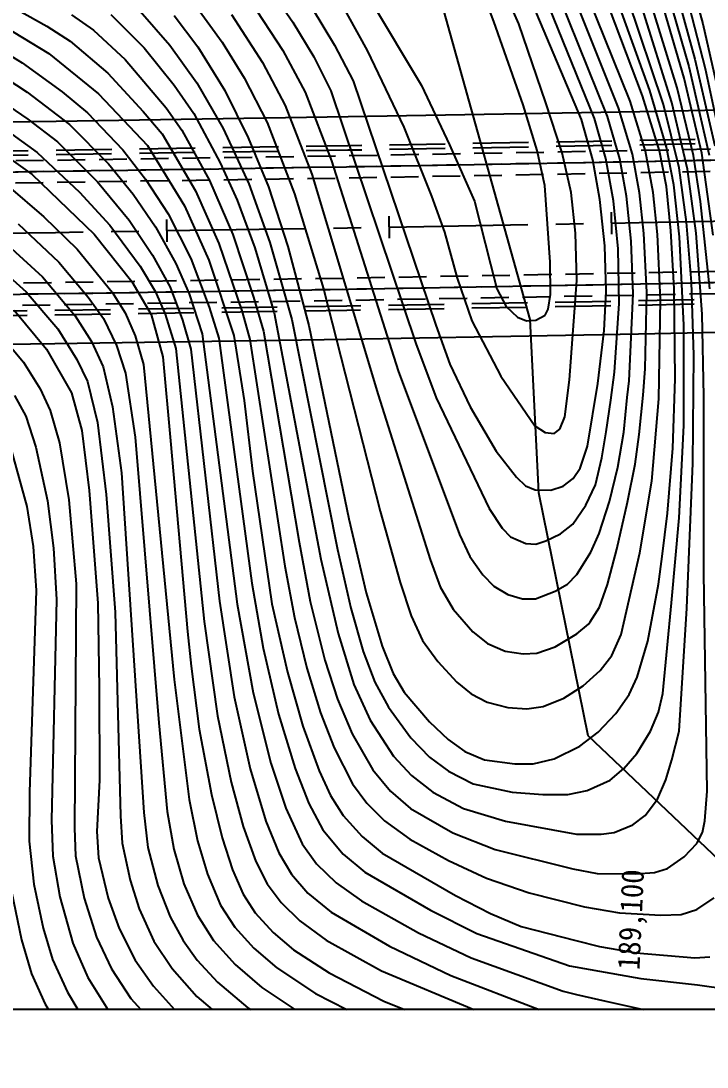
# Model space of a CAD drawing. Header units: millimetres. Extents: x 15846 to 16642, y 1103 to 1809.
# Drawn here: x 16417.4 to 16479.2, y 1394.8 to 1488.8 of the extents above; entities that cross this region are included whole.
import ezdxf
from ezdxf.enums import TextEntityAlignment as Align
from ezdxf.xclip import XClip

# ---------------------------------------------------------------- set-up
doc = ezdxf.new("R2010")
doc.units = ezdxf.units.MM
doc.header["$LTSCALE"] = 10
doc.header["$MEASUREMENT"] = 0
doc.header["$XCLIPFRAME"] = 2
for name, pattern in [('CENTER', [2, 1.25, -0.25, 0.25, -0.25]), ('DASHED', [0.75, 0.5, -0.25]), ('HIDDEN', [0.375, 0.25, -0.125])]:
    doc.linetypes.add(name, pattern=pattern)
for name, color, linetype in [('TN-CABL', 4, 'Continuous'), ('TZ-BASE', 253, 'Continuous'), ('TZ-CABL', 4, 'Continuous')]:
    doc.layers.add(name, color=color, linetype=linetype)
doc.layers.add('TX-PAPR', color=2, linetype='Continuous', plot=False)
doc.styles.add('HANA', font='GulimChe.ttf')
doc.linetypes.add('ZIGZAG', pattern='A,0.0001,-0.2,[131,ltypeshp.shx,S=0.2,R=0,X=-0.2,Y=0],-0.4,[131,ltypeshp.shx,S=0.2,R=180,X=0.2,Y=0],-0.2', length=0.8001)

# ---------------------------------------------------------------- blocks, each defined once
blk = doc.blocks.new('JD-DGKDFK')
at = {"layer": 'TZ-BASE'}
for p, q in [((540.572, 6.046, 407), (525.152, 44.423, 407)), ((541.605, 6.652, 406), (526.262, 44.857, 406)), ((539.586, 5.28, 408), (526.143, 38.663, 408)), ((538.411, 5.098, 409), (528.32, 29.845, 409)), ((537.232, 4.991, 410), (529.427, 23.52, 410)), ((545.86, 22.037, 396), (548.146, 13.595, 396)), ((529.341, 13.821, 412), (527.166, 19.539, 412)), ((531.59, 13.59, 411), (529.101, 19.275, 411)), ((508.388, 17.934, 409), (511.266, 13.748, 409)), ((523.872, 18.16, -130), (532.572, -12.982, -130)), ((542.709, 7.115, 405), (538.368, 18.67, 405)), ((543.379, 7.621, 404), (539.438, 18.506, 404)), ((545.119, 18.753, 398), (547.437, 10.426, 398)), ((482.561, 17.104, 401), (489.148, 13.377, 401)), ((545.843, 7.859, 401), (542.806, 17.602, 401)), ((544.636, 17.611, 399), (546.876, 9.762, 399)), ((546.289, 17.594, 397), (548.368, 9.586, 397)), ((515.326, 15.998, 411), (517.943, 11.192, 411)), ((546.473, 8.72, 400), (544.25, 16.335, 400)), ((481.681, 15.544, 400), (489.334, 10.932, 400)), ((502.44, 15.332, 406), (504.901, 11.962, 406)), ((507.463, 15.649, 408), (510.355, 11.215, 408)), ((518.236, 15.78, 412), (522.847, 8.053, 412)), ((544.601, 6.335, 403), (541.406, 15.894, 403)), ((491.373, 14.403, 402), (493.353, 13.026, 402)), ((494.89, 14.444, 403), (497.906, 11.428, 403)), ((497.522, 14.751, 404), (500.206, 11.672, 404)), ((500.582, 14.357, 405), (502.723, 11.519, 405)), ((505.753, 14.436, 407), (508.539, 10.131, 407)), ((512.996, 15.004, 410), (515.023, 11.687, 410)), ((545.366, 6.528, 402), (542.686, 15.023, 402)), ((489.148, 13.377, 401), (491.233, 12.055, 401)), ((511.266, 13.748, 409), (513.148, 10.622, 409)), ((531.994, 6.31, 412), (529.341, 13.821, 412)), ((534.016, 6.492, 411), (531.59, 13.59, 411)), ((548.146, 13.595, 396), (550.264, 4.207, 396)), ((482.332, 12.873, 399), (486.934, 10.097, 399)), ((493.353, 13.026, 402), (496.196, 10.39, 402)), ((491.233, 12.055, 401), (494.634, 9.159, 401)), ((497.906, 11.428, 403), (500.588, 8.085, 403)), ((500.206, 11.672, 404), (502.638, 8.283, 404)), ((502.723, 11.519, 405), (505.141, 7.602, 405)), ((504.901, 11.962, 406), (506.903, 8.743, 406)), ((515.023, 11.687, 410), (516.702, 8.49, 410)), ((489.334, 10.932, 400), (493.786, 7.317, 400)), ((496.196, 10.39, 402), (499.869, 6.056, 402)), ((510.355, 11.215, 408), (512.382, 7.461, 408)), ((513.148, 10.622, 409), (514.686, 7.59, 409)), ((517.943, 11.192, 411), (521.264, 4.319, 411)), ((547.437, 10.426, 398), (549.224, 2.635, 398)), ((484.002, 9.662, 398), (487.362, 7.464, 398)), ((486.934, 10.097, 399), (490.533, 7.481, 399)), ((508.539, 10.131, 407), (510.584, 6.271, 407)), ((546.876, 9.762, 399), (548.704, 1.793, 399)), ((548.368, 9.586, 397), (550.154, 1.189, 397)), ((494.634, 9.159, 401), (497.815, 5.718, 401)), ((506.903, 8.743, 406), (508.952, 4.732, 406)), ((516.702, 8.49, 410), (524.145, -13.487, 410)), ((548.051, 1.987, 400), (546.473, 8.72, 400)), ((483.005, 8.022, 397), (487.428, 5.037, 397)), ((500.588, 8.085, 403), (502.372, 5.528, 403)), ((502.638, 8.283, 404), (504.998, 4.186, 404)), ((505.141, 7.602, 405), (507.265, 3.343, 405)), ((514.686, 7.59, 409), (522.346, -15.141, 409)), ((522.847, 8.053, 412), (525.352, 2.721, 412)), ((544.884, 2.514, 404), (543.379, 7.621, 404)), ((547.316, 1.774, 401), (545.843, 7.859, 401)), ((487.362, 7.464, 398), (491.17, 4.548, 398)), ((490.533, 7.481, 399), (492.799, 5.607, 399)), ((493.786, 7.317, 400), (498.192, 2.678, 400)), ((512.382, 7.461, 408), (514.761, 1.29, 408)), ((542.983, 2.143, 406), (541.605, 6.652, 406)), ((544.249, 2.188, 405), (542.709, 7.115, 405)), ((497.815, 5.718, 401), (499.51, 3.697, 401)), ((499.869, 6.056, 402), (501.298, 4.03, 402)), ((510.584, 6.271, 407), (512.987, 0.089, 407)), ((533.257, 2.216, 412), (531.994, 6.31, 412)), ((535.497, 2.002, 411), (534.016, 6.492, 411)), ((541.81, 1.878, 407), (540.572, 6.046, 407)), ((546.022, 0.66, 403), (544.601, 6.335, 403)), ((546.781, 0.532, 402), (545.366, 6.528, 402)), ((484.088, 5.051, 396), (488.285, 2.039, 396)), ((487.428, 5.037, 397), (490.115, 2.988, 397)), ((492.799, 5.607, 399), (495.977, 2.26, 399)), ((502.372, 5.528, 403), (504.735, 1.119, 403)), ((508.952, 4.732, 406), (511.417, -1.686, 406)), ((538.243, 1.388, 410), (537.232, 4.991, 410)), ((539.433, 1.49, 409), (538.411, 5.098, 409)), ((540.673, 1.451, 408), (539.586, 5.28, 408)), ((481.364, 4.626, 395), (487.823, 0.067, 395)), ((491.17, 4.548, 398), (494.676, 1.001, 398)), ((501.298, 4.03, 402), (503.771, -0.471, 402)), ((504.998, 4.186, 404), (507.31, -0.791, 404)), ((521.264, 4.319, 411), (523.73, -1.896, 411)), ((490.115, 2.988, 397), (493.71, -0.615, 397)), ((499.51, 3.697, 401), (502.502, -1.406, 401)), ((507.265, 3.343, 405), (509.07, -1.058, 405)), ((488.285, 2.039, 396), (492.073, -1.518, 396)), ((495.977, 2.26, 399), (498.027, -0.35, 399)), ((498.192, 2.678, 400), (501.536, -2.766, 400)), ((525.352, 2.721, 412), (527.604, -2.335, 412)), ((533.947, -0.924, 412), (533.257, 2.216, 412)), ((536.311, -1.573, 411), (535.497, 2.002, 411)), ((543.688, -1.557, 406), (542.983, 2.143, 406)), ((544.864, -1.032, 405), (544.249, 2.188, 405)), ((545.526, -0.886, 404), (544.884, 2.514, 404)), ((549.088, -5.404, 400), (548.051, 1.987, 400)), ((494.676, 1.001, 398), (496.915, -1.726, 398)), ((504.735, 1.119, 403), (506.266, -2.259, 403)), ((514.761, 1.29, 408), (520.737, -17.598, 408)), ((538.871, -2.204, 410), (538.243, 1.388, 410)), ((540.104, -2.319, 409), (539.433, 1.49, 409)), ((541.276, -1.883, 408), (540.673, 1.451, 408)), ((542.463, -1.583, 407), (541.81, 1.878, 407)), ((547.926, -2.381, 401), (547.316, 1.774, 401)), ((487.823, 0.067, 395), (493.392, -5.306, 395)), ((512.987, 0.089, 407), (518.937, -19.755, 407)), ((546.672, -4.215, 403), (546.022, 0.66, 403)), ((547.535, -5.208, 402), (546.781, 0.532, 402)), ((493.71, -0.615, 397), (496.548, -4.045, 397)), ((498.027, -0.35, 399), (500.047, -3.471, 399)), ((503.771, -0.471, 402), (505.863, -5.329, 402)), ((507.31, -0.791, 404), (509.202, -6.066, 404)), ((534.427, -7.828, 412), (533.947, -0.924, 412)), ((546.051, -5.55, 404), (545.526, -0.886, 404)), ((485.649, -0.992, 394), (488.858, -3.746, 394)), ((492.073, -1.518, 396), (494.82, -4.512, 396)), ((496.915, -1.726, 398), (498.918, -4.659, 398)), ((502.502, -1.406, 401), (504.622, -6.152, 401)), ((509.07, -1.058, 405), (510.831, -6.419, 405)), ((511.417, -1.686, 406), (514.029, -10.209, 406)), ((536.679, -5.217, 411), (536.311, -1.573, 411)), ((542.851, -5.252, 407), (542.463, -1.583, 407)), ((544.069, -5.341, 406), (543.688, -1.557, 406)), ((545.266, -5.009, 405), (544.864, -1.032, 405)), ((501.536, -2.766, 400), (503.71, -7.646, 400)), ((506.266, -2.259, 403), (507.844, -6.524, 403)), ((523.73, -1.896, 411), (524.912, -5.134, 411)), ((527.604, -2.335, 412), (529.046, -8.002, 412)), ((539.335, -6.348, 410), (538.871, -2.204, 410)), ((540.534, -6.632, 409), (540.104, -2.319, 409)), ((541.697, -5.924, 408), (541.276, -1.883, 408)), ((548.776, -10.234, 401), (547.926, -2.381, 401)), ((488.858, -3.746, 394), (491.882, -6.666, 394)), ((500.047, -3.471, 399), (502.09, -7.484, 399)), ((519.903, -3.68), (519.937, -5.679)), ((539.898, -3.32), (539.936, -5.319)), ((486.566, -4.38, 393), (490.227, -7.813, 393)), ((494.82, -4.512, 396), (497.536, -8.184, 396)), ((496.548, -4.045, 397), (498.652, -7.181, 397)), ((498.918, -4.659, 398), (500.732, -7.931, 398)), ((499.908, -4), (499.938, -5.999)), ((547.114, -9.628, 403), (546.672, -4.215, 403)), ((484.564, -5.338, 392), (488.757, -9.149, 392)), ((493.392, -5.306, 395), (496.79, -9.558, 395)), ((505.863, -5.329, 402), (507.741, -10.976, 402)), ((524.912, -5.134, 411), (526.056, -9.255, 411)), ((536.812, -9.466, 411), (536.679, -5.217, 411)), ((543.113, -10.515, 407), (542.851, -5.252, 407)), ((544.34, -11.221, 406), (544.069, -5.341, 406)), ((545.559, -10.193, 405), (545.266, -5.009, 405)), ((546.445, -13.474, 404), (546.051, -5.55, 404)), ((548.093, -12.504, 402), (547.535, -5.208, 402)), ((504.622, -6.152, 401), (506.704, -12.284, 401)), ((507.844, -6.524, 403), (509.591, -12.38, 403)), ((509.202, -6.066, 404), (511.168, -12.984, 404)), ((510.831, -6.419, 405), (512.719, -13.524, 405)), ((539.456, -10.454, 410), (539.335, -6.348, 410)), ((541.887, -10.684, 408), (541.697, -5.924, 408)), ((483.255, -6.912, 391), (487.286, -10.484, 391)), ((491.882, -6.666, 394), (495.005, -10.531, 394)), ((498.652, -7.181, 397), (500.233, -10.056, 397)), ((502.09, -7.484, 399), (503.735, -11.861, 399)), ((540.629, -11.533, 409), (540.534, -6.632, 409)), ((490.227, -7.813, 393), (492.859, -10.955, 393)), ((497.536, -8.184, 396), (498.922, -10.49, 396)), ((500.732, -7.931, 398), (501.933, -10.665, 398)), ((503.71, -7.646, 400), (505.971, -14.409, 400)), ((529.046, -8.002, 412), (529.611, -10.234, 412)), ((534.441, -10.739, 412), (534.427, -7.828, 412)), ((488.757, -9.149, 392), (491.699, -12.649, 392)), ((526.056, -9.255, 411), (527.383, -13.085, 411)), ((496.79, -9.558, 395), (498.537, -12.54, 395)), ((500.233, -10.056, 397), (501.358, -13.034, 397)), ((514.029, -10.209, 406), (519.127, -30.218, 406)), ((529.611, -10.234, 412), (530.47, -11.82, 412)), ((536.155, -18.386, 411), (536.812, -9.466, 411)), ((545.672, -18.31, 405), (545.559, -10.193, 405)), ((547.338, -16.193, 403), (547.114, -9.628, 403)), ((487.286, -10.484, 391), (490.134, -13.825, 391)), ((492.859, -10.955, 393), (494.238, -12.891, 393)), ((495.005, -10.531, 394), (496.183, -12.386, 394)), ((498.922, -10.49, 396), (499.797, -12.492, 396)), ((501.933, -10.665, 398), (503.115, -14.267, 398)), ((507.741, -10.976, 402), (508.635, -14.039, 402)), ((534.246, -12.05, 412), (534.441, -10.739, 412)), ((539.259, -13.961, 410), (539.456, -10.454, 410)), ((541.512, -18.474, 408), (541.887, -10.684, 408)), ((542.953, -17.413, 407), (543.113, -10.515, 407)), ((544.19, -20.12, 406), (544.34, -11.221, 406)), ((486.195, -12.143, 390), (489.097, -15.636, 390)), ((503.735, -11.861, 399), (504.606, -14.661, 399)), ((530.47, -11.82, 412), (531.487, -12.777, 412)), ((533.95, -12.599, 412), (534.246, -12.05, 412)), ((540.203, -17.7, 409), (540.629, -11.533, 409)), ((491.699, -12.649, 392), (493.159, -14.945, 392)), ((494.238, -12.891, 393), (495.419, -15.301, 393)), ((496.183, -12.386, 394), (497.088, -14.431, 394)), ((498.537, -12.54, 395), (499.563, -16.344, 395)), ((499.797, -12.492, 396), (500.731, -15.593, 396)), ((501.358, -13.034, 397), (502.105, -15.634, 397)), ((506.704, -12.284, 401), (507.399, -14.768, 401)), ((509.591, -12.38, 403), (513.782, -34.519, 403)), ((511.168, -12.984, 404), (515.275, -33.634, 404)), ((527.383, -13.085, 411), (529.974, -18.071, 411)), ((531.487, -12.777, 412), (532.285, -13.085, 412)), ((532.285, -13.085, 412), (533.115, -13.031, 412)), ((532.572, -12.982, -130), (533.354, -28.517, -130)), ((533.115, -13.031, 412), (533.95, -12.599, 412)), ((548.235, -19.854, 402), (548.093, -12.504, 402)), ((490.134, -13.825, 391), (491.837, -16.564, 391)), ((508.635, -14.039, 402), (511.841, -32.984, 402)), ((512.719, -13.524, 405), (516.312, -30.893, 405)), ((524.145, -13.487, 410), (525.384, -16.994, 410)), ((538.711, -18.722, 410), (539.259, -13.961, 410)), ((546.425, -22.49, 404), (546.445, -13.474, 404)), ((485.042, -14.425, 389), (487.029, -16.814, 389)), ((493.159, -14.945, 392), (494.196, -17.236, 392)), ((497.088, -14.431, 394), (497.826, -17.008, 394)), ((503.115, -14.267, 398), (506.265, -38.558, 398)), ((504.606, -14.661, 399), (507.575, -36.674, 399)), ((505.971, -14.409, 400), (506.905, -20.259, 400)), ((507.399, -14.768, 401), (510.555, -35.145, 401)), ((489.097, -15.636, 390), (491.368, -19.56, 390)), ((495.419, -15.301, 393), (496.226, -17.813, 393)), ((500.731, -15.593, 396), (503.295, -40.114, 396)), ((502.105, -15.634, 397), (504.665, -38.288, 397)), ((522.346, -15.141, 409), (524.173, -20.002, 409)), ((487.029, -16.814, 389), (488.533, -19.202, 389)), ((491.837, -16.564, 391), (492.796, -18.556, 391)), ((499.563, -16.344, 395), (500.25, -23.89, 395)), ((547.245, -25.9, 403), (547.338, -16.193, 403)), ((494.196, -17.236, 392), (495.048, -20.834, 392)), ((496.226, -17.813, 393), (497.077, -23.54, 393)), ((497.826, -17.008, 394), (500.581, -45.336, 394)), ((520.737, -17.598, 408), (526.264, -32.299, 408)), ((525.384, -16.994, 410), (527.211, -20.827, 410)), ((539.865, -20.239, 409), (540.203, -17.7, 409)), ((542.768, -19.77, 407), (542.953, -17.413, 407)), ((492.796, -18.556, 391), (493.686, -22.242, 391)), ((529.974, -18.071, 411), (533.034, -22.538, 411)), ((535.72, -21.714, 411), (536.155, -18.386, 411)), ((537.762, -24.361, 410), (538.711, -18.722, 410)), ((541.327, -19.979, 408), (541.512, -18.474, 408)), ((545.444, -24.551, 405), (545.672, -18.31, 405)), ((488.533, -19.202, 389), (489.45, -21.145, 389)), ((491.368, -19.56, 390), (492.286, -22.964, 390)), ((486.248, -19.804, 388), (487.251, -21.674, 388)), ((506.905, -20.259, 400), (507.647, -26.612, 400)), ((518.937, -19.755, 407), (523.61, -34.559, 407)), ((524.173, -20.002, 409), (528.93, -29.967, 409)), ((539.457, -23.072, 409), (539.865, -20.239, 409)), ((541.039, -23.095, 408), (541.327, -19.979, 408)), ((542.421, -23.301, 407), (542.768, -19.77, 407)), ((543.553, -27.495, 406), (544.19, -20.12, 406)), ((548.236, -35.797, 402), (548.235, -19.854, 402)), ((489.45, -21.145, 389), (490.268, -24.073, 389)), ((495.048, -20.834, 392), (495.858, -26.766, 392)), ((527.211, -20.827, 410), (529.565, -24.814, 410)), ((487.251, -21.674, 388), (488.165, -24.446, 388)), ((493.686, -22.242, 391), (494.493, -28.692, 391)), ((533.034, -22.538, 411), (533.964, -23.143, 411)), ((535.274, -22.827, 411), (535.72, -21.714, 411)), ((546.007, -30.788, 404), (546.425, -22.49, 404)), ((492.286, -22.964, 390), (492.963, -28.345, 390)), ((533.964, -23.143, 411), (534.767, -23.212, 411)), ((534.767, -23.212, 411), (535.274, -22.827, 411)), ((539.065, -25.405, 409), (539.457, -23.072, 409)), ((540.515, -26.238, 408), (541.039, -23.095, 408)), ((542.062, -25.971, 407), (542.421, -23.301, 407)), ((485.658, -23.701, 387), (487.352, -29.783, 387)), ((488.165, -24.446, 388), (489.201, -29.275, 388)), ((490.268, -24.073, 389), (491.127, -29.178, 389)), ((497.077, -23.54, 393), (499.206, -49.233, 393)), ((500.25, -23.89, 395), (501.795, -41.027, 395)), ((537.108, -26.324, 410), (537.762, -24.361, 410)), ((529.565, -24.814, 410), (531.372, -27.148, 410)), ((544.973, -30.368, 405), (545.444, -24.551, 405)), ((536.489, -27.255, 410), (537.108, -26.324, 410)), ((538.477, -27.825, 409), (539.065, -25.405, 409)), ((539.753, -29.322, 408), (540.515, -26.238, 408)), ((541.381, -29.394, 407), (542.062, -25.971, 407)), ((546.694, -38.921, 403), (547.245, -25.9, 403)), ((495.858, -26.766, 392), (497.862, -57.283, 392)), ((507.647, -26.612, 400), (509.389, -38.538, 400)), ((531.372, -27.148, 410), (532.2, -27.927, 410)), ((535.577, -27.963, 410), (536.489, -27.255, 410)), ((532.2, -27.927, 410), (533.066, -28.28, 410)), ((534.476, -28.314, 410), (535.577, -27.963, 410)), ((537.627, -29.658, 409), (538.477, -27.825, 409)), ((542.474, -33.936, 406), (543.553, -27.495, 406)), ((492.963, -28.345, 390), (493.734, -38.47, 390)), ((494.493, -28.692, 391), (495.301, -39.295, 391)), ((533.066, -28.28, 410), (534.476, -28.314, 410)), ((533.354, -28.517, -130), (537.793, -50.366, -130)), ((487.352, -29.783, 387), (487.906, -33.37, 387)), ((489.201, -29.275, 388), (489.737, -33.526, 388)), ((491.127, -29.178, 389), (491.782, -36.733, 389)), ((528.93, -29.967, 409), (530.101, -31.721, 409)), ((536.447, -31.38, 409), (537.627, -29.658, 409)), ((538.809, -32.205, 408), (539.753, -29.322, 408)), ((540.425, -33.621, 407), (541.381, -29.394, 407)), ((516.312, -30.893, 405), (517.85, -37.557, 405)), ((519.127, -30.218, 406), (520.908, -36.607, 406)), ((544.477, -34.278, 405), (544.973, -30.368, 405)), ((545.324, -38.436, 404), (546.007, -30.788, 404)), ((530.101, -31.721, 409), (530.846, -32.498, 409)), ((535.352, -32.243, 409), (536.447, -31.38, 409)), ((526.264, -32.299, 408), (527.191, -34.276, 408)), ((530.846, -32.498, 409), (532.229, -33.118, 409)), ((533.119, -33.176, 409), (534.02, -32.857, 409)), ((534.02, -32.857, 409), (535.352, -32.243, 409)), ((538.061, -33.899, 408), (538.809, -32.205, 408)), ((487.906, -33.37, 387), (488.168, -37.33, 387)), ((489.737, -33.526, 388), (490.009, -38.138, 388)), ((511.841, -32.984, 402), (512.823, -38.31, 402)), ((515.275, -33.634, 404), (516.49, -38.927, 404)), ((532.229, -33.118, 409), (533.119, -33.176, 409)), ((539.563, -36.796, 407), (540.425, -33.621, 407)), ((513.782, -34.519, 403), (515.334, -41.208, 403)), ((523.61, -34.559, 407), (524.531, -36.996, 407)), ((527.191, -34.276, 408), (528.344, -35.93, 408)), ((536.82, -35.906, 408), (538.061, -33.899, 408)), ((540.798, -41.286, 406), (542.474, -33.936, 406)), ((544.161, -36.764, 405), (544.477, -34.278, 405)), ((510.555, -35.145, 401), (511.419, -39.766, 401)), ((520.908, -36.607, 406), (521.903, -39.611, 406)), ((528.344, -35.93, 408), (529.337, -36.944, 408)), ((535.975, -36.756, 408), (536.82, -35.906, 408)), ((548.525, -55.356, 402), (548.236, -35.797, 402)), ((488.168, -37.33, 387), (487.573, -55.448, 387)), ((491.782, -36.733, 389), (491.616, -58.697, 389)), ((507.575, -36.674, 399), (508.596, -42.515, 399)), ((517.85, -37.557, 405), (519.297, -42.35, 405)), ((524.531, -36.996, 407), (525.684, -39.02, 407)), ((529.337, -36.944, 408), (530.593, -37.702, 408)), ((533.09, -38.085, 408), (534.873, -37.38, 408)), ((534.873, -37.38, 408), (535.975, -36.756, 408)), ((538.849, -38.827, 407), (539.563, -36.796, 407)), ((543.189, -41.875, 405), (544.161, -36.764, 405)), ((490.009, -38.138, 388), (489.572, -57.991, 388)), ((493.734, -38.47, 390), (493.851, -46.119, 390)), ((504.665, -38.288, 397), (505.991, -46.887, 397)), ((509.389, -38.538, 400), (510.786, -44.668, 400)), ((512.823, -38.31, 402), (514.16, -43.589, 402)), ((530.593, -37.702, 408), (531.939, -38.071, 408)), ((531.939, -38.071, 408), (533.09, -38.085, 408)), ((544.563, -46.601, 404), (545.324, -38.436, 404)), ((495.301, -39.295, 391), (495.779, -57.599, 391)), ((506.265, -38.558, 398), (507.703, -46.541, 398)), ((516.49, -38.927, 404), (517.609, -42.811, 404)), ((525.684, -39.02, 407), (527.453, -41.04, 407)), ((538.019, -40.159, 407), (538.849, -38.827, 407)), ((546.019, -49.962, 403), (546.694, -38.921, 403)), ((503.295, -40.114, 396), (504.492, -48.6, 396)), ((511.419, -39.766, 401), (512.53, -44.312, 401)), ((521.903, -39.611, 406), (522.935, -41.828, 406)), ((536.804, -41.214, 407), (537.866, -40.357, 407)), ((537.866, -40.357, 407), (538.019, -40.159, 407)), ((501.795, -41.027, 395), (502.132, -44.144, 395)), ((515.334, -41.208, 403), (516.767, -45.784, 403)), ((527.453, -41.04, 407), (528.782, -42.099, 407)), ((534.858, -42.393, 407), (536.804, -41.214, 407)), ((539.948, -43.173, 406), (540.798, -41.286, 406)), ((522.935, -41.828, 406), (524.308, -43.723, 406)), ((528.782, -42.099, 407), (530.373, -42.776, 407)), ((542.245, -45.118, 405), (543.189, -41.875, 405)), ((508.596, -42.515, 399), (509.984, -48.46, 399)), ((517.609, -42.811, 404), (518.635, -45.568, 404)), ((519.297, -42.35, 405), (520.282, -44.785, 405)), ((530.373, -42.776, 407), (531.987, -43.026, 407)), ((531.987, -43.026, 407), (533.224, -42.967, 407)), ((533.224, -42.967, 407), (534.858, -42.393, 407)), ((538.919, -44.522, 406), (539.948, -43.173, 406)), ((502.132, -44.144, 395), (502.843, -49.807, 395)), ((514.16, -43.589, 402), (515.286, -47.112, 402)), ((524.308, -43.723, 406), (526.025, -45.559, 406)), ((510.786, -44.668, 400), (512.171, -49.523, 400)), ((512.53, -44.312, 401), (513.757, -48.333, 401)), ((520.282, -44.785, 405), (521.28, -46.479, 405)), ((537.372, -45.903, 406), (538.919, -44.522, 406)), ((541.511, -46.675, 405), (542.245, -45.118, 405)), ((500.581, -45.336, 394), (501.956, -56.115, 394)), ((516.767, -45.784, 403), (518.235, -48.994, 403)), ((518.635, -45.568, 404), (519.861, -47.825, 404)), ((526.025, -45.559, 406), (527.318, -46.62, 406)), ((535.641, -47, 406), (537.372, -45.903, 406)), ((493.851, -46.119, 390), (493.874, -54.38, 390)), ((505.991, -46.887, 397), (507.42, -53.364, 397)), ((507.703, -46.541, 398), (509.279, -52.844, 398)), ((521.28, -46.479, 405), (523.574, -49.134, 405)), ((527.318, -46.62, 406), (528.749, -47.38, 406)), ((533.78, -47.749, 406), (535.641, -47, 406)), ((540.32, -48.397, 405), (541.511, -46.675, 405)), ((544.15, -48.273, 404), (544.563, -46.601, 404)), ((515.286, -47.112, 402), (516.615, -50.22, 402)), ((519.861, -47.825, 404), (521.883, -50.583, 404)), ((528.749, -47.38, 406), (530.605, -47.837, 406)), ((530.605, -47.837, 406), (532.318, -47.958, 406)), ((532.318, -47.958, 406), (533.78, -47.749, 406)), ((504.492, -48.6, 396), (505.712, -54.563, 396)), ((509.984, -48.46, 399), (511.471, -53.333, 399)), ((513.757, -48.333, 401), (514.987, -51.481, 401)), ((538.732, -50.069, 405), (540.32, -48.397, 405)), ((543.44, -49.973, 404), (544.15, -48.273, 404)), ((499.206, -49.233, 393), (499.962, -57.183, 393)), ((502.843, -49.807, 395), (503.94, -55.667, 395)), ((512.171, -49.523, 400), (513.625, -53.545, 400)), ((518.235, -48.994, 403), (520.314, -52.22, 403)), ((523.574, -49.134, 405), (525.244, -50.713, 405)), ((516.615, -50.22, 402), (518.459, -53.453, 402)), ((521.883, -50.583, 404), (523.573, -52.32, 404)), ((525.244, -50.713, 405), (526.748, -51.791, 405)), ((537.079, -51.315, 405), (538.732, -50.069, 405)), ((537.793, -50.366, -130), (553.849, -65.6, -130)), ((542.209, -51.989, 404), (543.44, -49.973, 404)), ((545.353, -52.552, 403), (546.019, -49.962, 403)), ((514.987, -51.481, 401), (516.643, -54.717, 401)), ((534.781, -52.455, 405), (537.079, -51.315, 405)), ((520.314, -52.22, 403), (521.942, -53.971, 403)), ((523.573, -52.32, 404), (525.26, -53.577, 404)), ((526.748, -51.791, 405), (528.503, -52.559, 405)), ((528.503, -52.559, 405), (531.224, -52.904, 405)), ((532.884, -52.902, 405), (534.781, -52.455, 405)), ((541.05, -53.332, 404), (542.209, -51.989, 404)), ((544.808, -54.345, 403), (545.353, -52.552, 403)), ((507.42, -53.364, 397), (508.838, -58.066, 397)), ((509.279, -52.844, 398), (510.629, -56.891, 398)), ((511.471, -53.333, 399), (512.695, -56.465, 399)), ((513.625, -53.545, 400), (514.649, -55.769, 400)), ((518.459, -53.453, 402), (520.061, -55.363, 402)), ((525.26, -53.577, 404), (527.496, -54.704, 404)), ((531.224, -52.904, 405), (532.884, -52.902, 405)), ((539.82, -54.375, 404), (541.05, -53.332, 404)), ((493.874, -54.38, 390), (493.624, -58.994, 390)), ((521.942, -53.971, 403), (523.868, -55.463, 403)), ((537.75, -55.297, 404), (539.82, -54.375, 404)), ((544.054, -56.086, 403), (544.808, -54.345, 403)), ((487.573, -55.448, 387), (487.542, -59.849, 387)), ((505.712, -54.563, 396), (506.808, -58.559, 396)), ((516.643, -54.717, 401), (517.911, -56.443, 401)), ((520.061, -55.363, 402), (521.858, -56.923, 402)), ((523.868, -55.463, 403), (526.631, -56.933, 403)), ((527.496, -54.704, 404), (530.985, -55.461, 404)), ((530.985, -55.461, 404), (533.756, -55.68, 404)), ((536, -55.683, 404), (537.75, -55.297, 404)), ((548.32, -58.051, 402), (548.525, -55.356, 402)), ((501.956, -56.115, 394), (502.69, -59.827, 394)), ((503.94, -55.667, 395), (504.921, -59.571, 395)), ((514.649, -55.769, 400), (515.797, -57.547, 400)), ((533.756, -55.68, 404), (536, -55.683, 404)), ((542.974, -57.559, 403), (544.054, -56.086, 403)), ((497.862, -57.283, 392), (498.23, -60.422, 392)), ((499.962, -57.183, 393), (500.567, -60.58, 393)), ((510.629, -56.891, 398), (512.101, -60.099, 398)), ((512.695, -56.465, 399), (513.969, -58.844, 399)), ((517.911, -56.443, 401), (519.501, -58.038, 401)), ((521.858, -56.923, 402), (525.672, -59.123, 402)), ((526.631, -56.933, 403), (530.394, -58.075, 403)), ((489.572, -57.991, 388), (489.678, -61.219, 388)), ((495.779, -57.599, 391), (495.909, -60.036, 391)), ((508.838, -58.066, 397), (510.021, -60.913, 397)), ((515.797, -57.547, 400), (517.508, -59.442, 400)), ((519.501, -58.038, 401), (521.794, -59.669, 401)), ((530.394, -58.075, 403), (536.787, -59.242, 403)), ((541.838, -58.395, 403), (542.974, -57.559, 403)), ((548.104, -59.098, 402), (548.32, -58.051, 402)), ((491.616, -58.697, 389), (491.731, -61.17, 389)), ((493.624, -58.994, 390), (493.782, -61.364, 390)), ((506.808, -58.559, 396), (507.951, -61.69, 396)), ((513.969, -58.844, 399), (515.781, -61.03, 399)), ((525.672, -59.123, 402), (529.478, -60.62, 402)), ((536.787, -59.242, 403), (538.991, -59.227, 403)), ((538.991, -59.227, 403), (540.171, -59.077, 403)), ((540.171, -59.077, 403), (541.838, -58.395, 403)), ((547.627, -60.021, 402), (548.104, -59.098, 402)), ((487.542, -59.849, 387), (487.967, -63.743, 387)), ((495.909, -60.036, 391), (496.626, -63.376, 391)), ((502.69, -59.827, 394), (503.584, -62.832, 394)), ((504.921, -59.571, 395), (505.842, -62.431, 395)), ((512.101, -60.099, 398), (513.409, -61.902, 398)), ((517.508, -59.442, 400), (519.306, -60.93, 400)), ((521.794, -59.669, 401), (525.258, -61.609, 401)), ((546.469, -61.284, 402), (547.605, -60.061, 402)), ((547.605, -60.061, 402), (547.627, -60.021, 402)), ((498.23, -60.422, 392), (499.127, -63.856, 392)), ((500.567, -60.58, 393), (501.476, -63.706, 393)), ((510.021, -60.913, 397), (511.151, -62.823, 397)), ((515.781, -61.03, 399), (517.739, -62.651, 399)), ((519.306, -60.93, 400), (525.9, -64.747, 400)), ((529.478, -60.62, 402), (536.464, -62.362, 402)), ((489.678, -61.219, 388), (490.313, -64.868, 388)), ((491.731, -61.17, 389), (492.513, -64.996, 389)), ((493.782, -61.364, 390), (494.67, -64.98, 390)), ((507.951, -61.69, 396), (508.957, -63.694, 396)), ((513.409, -61.902, 398), (515.165, -63.614, 398)), ((525.258, -61.609, 401), (528.675, -63.192, 401)), ((544.981, -62.334, 402), (546.469, -61.284, 402)), ((503.584, -62.832, 394), (504.776, -65.623, 394)), ((505.842, -62.431, 395), (506.804, -64.616, 395)), ((511.151, -62.823, 397), (512.629, -64.527, 397)), ((517.739, -62.651, 399), (523.65, -66.079, 399)), ((536.464, -62.362, 402), (538.651, -62.769, 402)), ((538.651, -62.769, 402), (542.088, -62.788, 402)), ((542.088, -62.788, 402), (543.798, -62.688, 402)), ((543.798, -62.688, 402), (544.981, -62.334, 402)), ((487.967, -63.743, 387), (488.809, -67.689, 387)), ((496.626, -63.376, 391), (497.44, -65.941, 391)), ((499.127, -63.856, 392), (500.233, -66.662, 392)), ((501.476, -63.706, 393), (502.682, -66.514, 393)), ((508.957, -63.694, 396), (510.213, -65.382, 396)), ((515.165, -63.614, 398), (517.449, -65.24, 398)), ((528.675, -63.192, 401), (532.522, -64.498, 401)), ((485.969, -64.402, 386), (486.851, -68.736, 386)), ((490.313, -64.868, 388), (491.469, -69.044, 388)), ((506.804, -64.616, 395), (507.88, -66.312, 395)), ((512.629, -64.527, 397), (514.71, -66.236, 397)), ((525.9, -64.747, 400), (529.044, -66.37, 400)), ((532.522, -64.498, 401), (537.499, -65.774, 401)), ((492.513, -64.996, 389), (493.599, -68.482, 389)), ((494.67, -64.98, 390), (495.648, -67.704, 390)), ((504.776, -65.623, 394), (506.056, -67.606, 394)), ((510.213, -65.382, 396), (511.907, -67.03, 396)), ((517.449, -65.24, 398), (522.571, -68.089, 398)), ((537.499, -65.774, 401), (540.653, -66.319, 401)), ((547.615, -66.007, 401), (549.173, -64.965, 401)), ((497.44, -65.941, 391), (498.778, -68.865, 391)), ((500.233, -66.662, 392), (501.391, -68.788, 392)), ((502.682, -66.514, 393), (504.131, -68.783, 393)), ((507.88, -66.312, 395), (509.487, -68.085, 395)), ((514.71, -66.236, 397), (519.967, -69.304, 397)), ((523.65, -66.079, 399), (527.815, -68.164, 399)), ((529.044, -66.37, 400), (531.807, -67.522, 400)), ((540.653, -66.319, 401), (544.363, -66.502, 401)), ((544.363, -66.502, 401), (546.199, -66.456, 401)), ((546.199, -66.456, 401), (547.615, -66.007, 401)), ((488.809, -67.689, 387), (489.651, -70.507, 387)), ((506.056, -67.606, 394), (507.75, -69.467, 394)), ((511.907, -67.03, 396), (514.271, -68.757, 396)), ((531.807, -67.522, 400), (536.715, -68.779, 400)), ((493.599, -68.482, 389), (494.954, -71.324, 389)), ((495.648, -67.704, 390), (497.089, -70.574, 390)), ((509.487, -68.085, 395), (511.335, -69.64, 395)), ((522.571, -68.089, 398), (527.311, -70.345, 398)), ((527.815, -68.164, 399), (536.152, -71.057, 399)), ((486.851, -68.736, 386), (487.774, -71.795, 386)), ((491.469, -69.044, 388), (492.83, -72.119, 388)), ((498.778, -68.865, 391), (500.404, -71.319, 391)), ((501.391, -68.788, 392), (502.676, -70.572, 392)), ((504.131, -68.783, 393), (506.081, -70.951, 393)), ((507.75, -69.467, 394), (509.833, -71.263, 394)), ((514.271, -68.757, 396), (519.255, -71.528, 396)), ((519.967, -69.304, 397), (525.476, -71.937, 397)), ((536.715, -68.779, 400), (538.858, -69.328, 400)), ((538.858, -69.328, 400), (542.164, -69.909, 400)), ((489.651, -70.507, 387), (490.986, -73.45, 387)), ((511.335, -69.64, 395), (514.547, -71.711, 395)), ((527.311, -70.345, 398), (535.588, -73.335, 398)), ((542.164, -69.909, 400), (547.418, -70.347, 400)), ((547.418, -70.347, 400), (548.782, -70.273, 400)), ((494.954, -71.324, 389), (496.708, -74.019, 389)), ((497.089, -70.574, 390), (498.733, -72.906, 390)), ((500.404, -71.319, 391), (502.646, -73.831, 391)), ((502.676, -70.572, 392), (504.502, -72.522, 392)), ((506.081, -70.951, 393), (508.465, -73.004, 393)), ((509.833, -71.263, 394), (513.313, -73.548, 394)), ((536.152, -71.057, 399), (542.581, -72.206, 399)), ((487.774, -71.795, 386), (489.002, -74.513, 386)), ((492.83, -72.119, 388), (494.774, -75.259, 388)), ((514.547, -71.711, 395), (519.446, -74.233, 395)), ((519.255, -71.528, 396), (534.461, -77.891, 396)), ((525.476, -71.937, 397), (535.025, -75.613, 397)), ((542.581, -72.206, 399), (547.66, -72.773, 399)), ((498.733, -72.906, 390), (500.872, -75.281, 390)), ((504.502, -72.522, 392), (507.211, -74.831, 392)), ((508.465, -73.004, 393), (511.904, -75.302, 393)), ((535.588, -73.335, 398), (536.78, -73.637, 398)), ((547.66, -72.773, 399), (550.433, -73.169, 399)), ((490.986, -73.45, 387), (492.946, -76.654, 387)), ((496.708, -74.019, 389), (498.717, -76.268, 389)), ((502.646, -73.831, 391), (505.6, -76.386, 391)), ((513.313, -73.548, 394), (518.313, -76.125, 394)), ((519.446, -74.233, 395), (533.897, -80.169, 395)), ((536.78, -73.637, 398), (539.414, -74.238, 398)), ((539.414, -74.238, 398), (542.664, -74.971, 398)), ((489.002, -74.513, 386), (490.878, -77.687, 386)), ((507.211, -74.831, 392), (510.595, -77.114, 392)), ((542.664, -74.971, 398), (546.294, -75.72, 398))]:
    blk.add_line(p, q, dxfattribs=at)
at = {"layer": 'TZ-BASE', "linetype": 'CENTER', "flags": 128}
blk.add_lwpolyline([(0, 0, 0.006013), (240.467, -5.525, 0.000991), (279.949, -5.879, 0.0105), (699.857, 0)], format="xyb", dxfattribs=at)
at = {"layer": 'TZ-BASE'}
for radius, end in [(9990, 272.0077591), (9990, 272.0077591), (10010, 272.0029434), (10010, 272.0029434)]:
    blk.add_arc((349.929, 9993.876), radius, 269.5989261, end, dxfattribs=at)
at = {"layer": 'TZ-BASE', "linetype": 'DASHED'}
for radius, end in [(9993, 272.0070355), (9992.6, 272.0071319), (10007.4, 272.0035683), (10007, 272.0036645)]:
    blk.add_arc((349.929, 9993.876), radius, 269.5989261, end, dxfattribs=at)
at = {"layer": 'TZ-BASE', "style": 'HANA'}
blk.add_text('189,100', height=2, rotation=87.44082, dxfattribs=at).set_placement((542.852, -62.442), align=Align.RIGHT)

msp = doc.modelspace()

# ---------------------------------------------------------------- linework, layer by layer
at = {"layer": 'TN-CABL', "linetype": 'ZIGZAG', "ltscale": 0.5}
for points in [[(16169.466, 1474.943, 0.001033), (16210.61, 1474.571, 0.0105), (16630.287, 1480.447, 0.0105)], [(15930.22, 1469.461, 0.006019), (16171.029, 1463.925, 0.000991), (16210.533, 1463.571, 0.0105), (16630.672, 1469.453, 0.0105)]]:
    msp.add_lwpolyline(points, format="xyb", dxfattribs=at)
at = {"layer": 'TX-PAPR', "flags": 128}
msp.add_lwpolyline([(16629.955, 1399.95), (15924.836, 1399.95), (15936.409, 1549.95), (16631.005, 1549.95)], close=True, dxfattribs=at)
at = {"layer": 'TZ-CABL', "linetype": 'HIDDEN', "flags": 128}
for points in [[(16169.478, 1475.943, 0.001033), (16210.617, 1475.571, 0.0105), (16630.252, 1481.446, 0.0105)], [(16169.466, 1474.943, 0.001033), (16210.61, 1474.571, 0.0105), (16630.287, 1480.447, 0.0105)], [(16169.455, 1473.943, 0.001033), (16210.603, 1473.571, 0.0105), (16630.322, 1479.447, 0.0105)], [(15930.255, 1470.46, 0.006019), (16171.04, 1464.925, 0.000991), (16210.54, 1464.571, 0.0105), (16630.637, 1470.453, 0.0105)], [(15930.22, 1469.461, 0.006019), (16171.029, 1463.925, 0.000991), (16210.533, 1463.571, 0.0105), (16630.672, 1469.453, 0.0105)], [(15930.143, 1468.463, 0.00602), (16171.018, 1462.925, 0.000991), (16210.526, 1462.571, 0.0105), (16630.707, 1468.454, 0.0105)]]:
    msp.add_lwpolyline(points, format="xyb", dxfattribs=at)

# ---------------------------------------------------------------- block references
at = {"layer": 'TZ-BASE'}
ref = msp.add_blockref('JD-DGKDFK', (15930.623, 1474.95), dxfattribs=at)
XClip(ref).set_block_clipping_path([(699.3320789881, -75.00004217), (-5.7864449807, -74.9999996498), (5.7864449809, 74.9999996523), (700.3821051855, 74.9999577667)])

doc.saveas('drawing.dxf')
